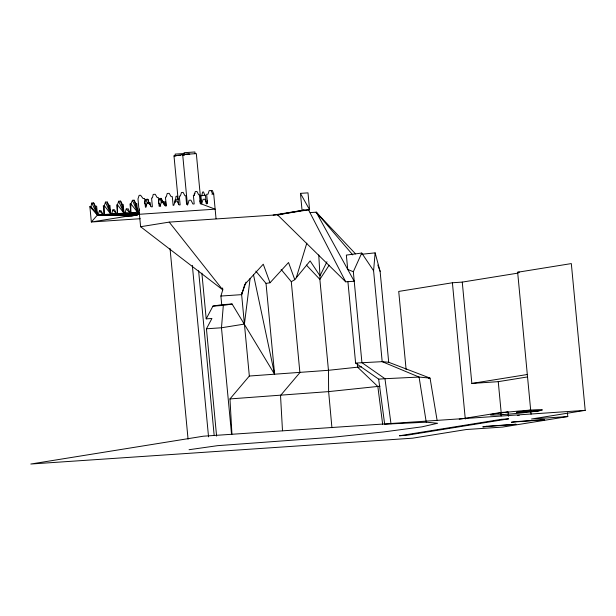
<?xml version="1.0" encoding="UTF-8"?>
<svg xmlns="http://www.w3.org/2000/svg" width="616" height="616" viewBox="0 0 616 616"><rect width="100%" height="100%" fill="white"/><g stroke="black" fill="none" stroke-linecap="round" stroke-linejoin="round"><path stroke-width="0.92" d="M139.393 213.706L130.815 212.713L130.892 203.888L132.425 200.3L134.126 200.185L135.859 203.55L137.622 212.25L139.524 212.551M133.687 215.631L104.135 214.514L104.358 205.675L105.451 202.117L107.207 202.002L108.855 205.374L110.741 214.068L135.559 215.315M255.848 271.132L266.02 283.406L274.613 374.328L232.086 304.004L223.323 305.413L221.475 327.774L231.531 434.126M437.121 420.435L430.053 378.101L419.072 377.061L382.182 361.661L373.589 270.74L375.129 252.868L361.861 254.246M175.583 199.938L175.991 196.358L177.092 196.181L178.255 199.507L174.913 200.046L175.167 202.672M250.119 278.44L244.421 324.078L221.475 327.774L206.452 328.79L216.593 436.097M207.015 203.78L207.592 200.431M201.794 195.719L202.579 192.076L203.488 191.93L204.82 195.234M90.937 206.583L91.823 203.041L93.647 202.918L95.434 206.283L97.474 214.969L91.337 222.014L89.882 206.653L90.937 206.583L97.474 214.969L131.786 215.916M133.626 215.692L103.072 214.584L101.032 210.695L99.43 210.803L98.206 214.915L132.632 215.908M206.452 328.79L211.919 318.472L206.198 318.857L212.951 306.113L221.714 304.697L220.898 296.042L222.769 289.866L222.592 287.972M220.898 296.042L241.641 294.64L244.729 284.476L263.263 264.21L270.008 282.767L266.02 283.406M282.498 430.769L280.526 395.51L299.892 372.618L291.291 281.704L294.779 279.672L296.288 277.754L306.806 243.151M139.447 213.829L129.93 212.774L128.328 208.855L126.226 208.993L124.956 213.113L139.308 214.399M137.476 215.015L116.478 213.683L114.568 209.779L112.905 209.894L111.588 214.014L136.452 215.307M139.539 208.901L138.461 212.197L97.474 214.969L89.882 206.653M139.308 214.499L124.001 213.175L122.43 204.458L120.59 201.093L118.657 201.224L117.464 204.789L117.479 213.613L137.499 214.938M241.641 294.64L246.023 282.143M149.557 204.389L147.863 199.253L145.853 199.392L144.36 202.98L146.57 205.767M353.33 271.725L361.738 253.053L346.346 255.101L347.747 269.477L353.33 271.725L361.923 362.639L384.962 378.709L419.072 377.061L426.249 422.183L437.599 423.261L421.998 426.834L383.637 431.939L332.794 437.221L217.502 445.676L189.058 449.718M158.582 201.316L159.96 198.437L161.099 198.36L163.032 201.717L163.663 204.32M326.973 261.738L319.989 275.829L319.866 279.387L328.459 370.301L328.628 391.607L331.924 427.72M329.152 265.203L319.866 279.387L306.421 265.088M296.288 277.754L310.125 260.93L319.989 275.829L318.749 254.932M231.939 434.18L229.976 398.922L249.334 376.03L241.457 292.739M270.008 282.767L288.542 262.508L294.779 279.672M428.559 378.447L430.053 378.101L388.704 362.277L382.182 361.661L355.609 363.063L347.917 281.674M310.179 212.597L316.208 212.189L354.231 281.25L345.707 281.82L277.493 214.807L304.189 210.102L273.173 215.092M178.601 204.612L173.997 155.925L182.675 154.531L196.335 153.607L201.016 203.165M194.887 193.316L194.34 193.401L194.517 195.287M211.542 190.637L212.358 190.506L213.69 193.801L216.039 218.657M211.835 194.102L213.69 193.801L212.705 193.871L210.918 190.506L209.201 190.621L208 194.186L206.645 194.279L207.476 203.049L206.707 203.103L204.789 199.199L203.118 199.315L201.763 203.434L200.269 203.534L199.445 194.764L198.675 194.818L196.951 191.453L195.295 191.561L194.302 195.118L193.362 195.18L194.194 203.942L192.939 204.027L190.914 200.138L189.027 200.262L187.895 204.373L186.617 204.458L185.793 195.688L184.923 195.749L183.144 192.385L181.489 192.492L180.342 196.057L179.302 196.127L180.134 204.897L179.125 204.959L176.992 201.078L175.059 201.209L173.82 205.32L173.127 205.367L172.295 196.604L171.148 196.681L169.154 193.324L167.206 193.455L166.258 197.005L165.419 197.066L166.251 205.829L165.265 205.898L163.117 202.01L161.253 202.14L160.098 206.245L159.151 206.314L158.327 197.544L157.211 197.62L155.224 194.271L153.207 194.402L152.414 197.944L151.567 197.998L152.391 206.768L151.297 206.845L149.072 202.964L146.939 203.103L146.007 207.199L145.43 207.238L144.598 198.468L143.097 198.575L140.61 195.257L139.131 195.357L137.976 198.914L140.602 226.719L222.769 289.866L169.2 222.114L140.602 226.719M277.493 214.807L308.508 209.817L345.707 281.82M518.048 273.104L462.262 282.097L452.406 282.767L398.729 291.422L406.113 369.569M531.069 414.245L517.648 272.249L571.325 263.586L585.2 410.356L531.523 419.011L567.79 416.555L567.428 412.774M462.262 282.097L471.841 383.445L527.627 374.451M471.841 383.445L498.252 381.658L527.566 376.93M459.236 419.211L500.816 412.504L508.023 412.019L508.431 416.277M505.189 412.474L508.023 412.019M538.438 410.864L516.439 412.358L530.33 410.117M567.79 416.555L502.548 427.08L466.273 429.529L412.597 438.184L30.8 464.025L203.403 436.197L585.2 410.356M361.361 366.782L328.459 370.301L249.334 376.03M380.041 386.209L328.628 391.607L229.976 398.922M516.439 412.358L539.962 410.603M184.269 153.5L175.136 154.115L175.298 155.84L173.997 155.925M184.484 154.493L181.789 154.678L184.469 154.932M95.434 206.283L96.643 206.198L97.474 214.969L91.823 203.041M108.855 205.374L109.918 205.305L110.741 214.068L104.358 205.675L103.303 205.752L104.135 214.514M122.43 204.458L123.177 204.404L124.001 213.175L117.464 204.789L116.655 204.851L117.479 213.613M135.859 203.55L136.798 203.488L137.622 212.25L130.892 203.888L129.984 203.95L130.815 212.713M149.203 202.649L150.158 202.587L150.489 206.09M163.032 201.717L164.318 201.632L164.649 205.136M300.446 193.362L307.992 192.854L309.586 209.74L302.04 210.249L300.446 193.362L309.586 209.74M140.217 218.711L91.337 222.014L139.432 214.276L215.146 209.163L200.269 203.534M169.2 222.114L282.159 214.491M517.648 272.249L519.442 272.126M221.714 304.697L232.086 304.004M212.951 306.113L223.323 305.413M355.609 363.063L378.655 379.133L384.962 378.709L391.006 423.885L426.249 422.183M391.006 423.885L384.692 424.316L378.655 379.133M517.317 415.515L519.226 415.384M188.981 154.154L182.675 154.531L187.457 205.12M176.815 155.663L175.298 155.84M178.702 155.548L180.588 155.44M189.767 154.1L184.238 154.424L184.076 152.706L194.91 151.975L195.072 153.692M184.638 154.762L181.789 154.678L184.299 154.816M110.872 214.06L135.628 215.307M126.226 208.993L129.93 212.774M99.43 210.803L103.072 214.584M320.366 217.456L316.208 212.189L355.54 253.884M112.905 209.894L116.478 213.683M316.208 212.189L352.775 254.909M281.127 269.431L291.291 281.704M361.738 253.053L373.589 270.74M158.728 202.864L160.691 206.168M118.657 201.224L124.001 213.175L120.59 201.093M105.451 202.117L110.741 214.068L107.207 202.002M132.425 200.3L137.622 212.25L134.126 200.185M145.853 199.392L147.686 203.665M159.96 198.437L161.646 202.833M377.824 265.042L380.111 271.363L388.704 362.277M199.83 200.87L200.87 203.958M162.539 202.656L161.099 198.36L162.516 202.772M93.647 202.918L97.474 214.969M375.129 252.868L380.111 271.363M147.863 199.253L149.064 203.904M253.453 274.551L274.613 374.328M382.667 424.37L377.839 386.502L357.688 367.267L357.326 363.44M498.252 381.658L501.201 412.882M500.816 412.504L501.139 415.916M452.406 282.767L465.288 419.049M206.26 203.904L205.428 195.133L200.893 195.865L201.64 203.757M201.879 273.158L206.198 318.857M198.598 270.717L214.175 435.512M192.338 265.357L208.547 436.86M165.604 201.54L166.012 205.929M170.039 248.518L188.065 439.177M501.455 419.327L399.414 435.782L406.622 435.289L508.67 418.834L501.455 419.327M486.432 426.28L482.782 426.873L516.046 424.278L486.432 426.28M515.014 421.675L511.372 422.26L544.629 419.665L515.014 421.675M503.064 414.56A26.134 1.093 -5.4 0 0 542.45 409.917A26.134 1.093 -5.4 0 0 503.803 412.589A26.134 1.093 -5.4 0 0 503.064 414.56"/></g></svg>
